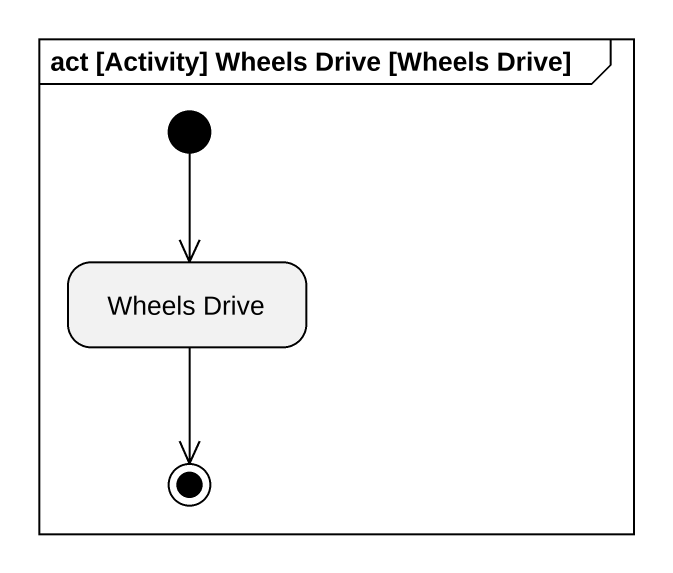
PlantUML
@startuml
mainframe act [Activity] Wheels Drive [Wheels Drive]
hide empty description
state "Wheels Drive" as Wheels_Drive
[*] --> Wheels_Drive
Wheels_Drive --> [*]
@enduml
